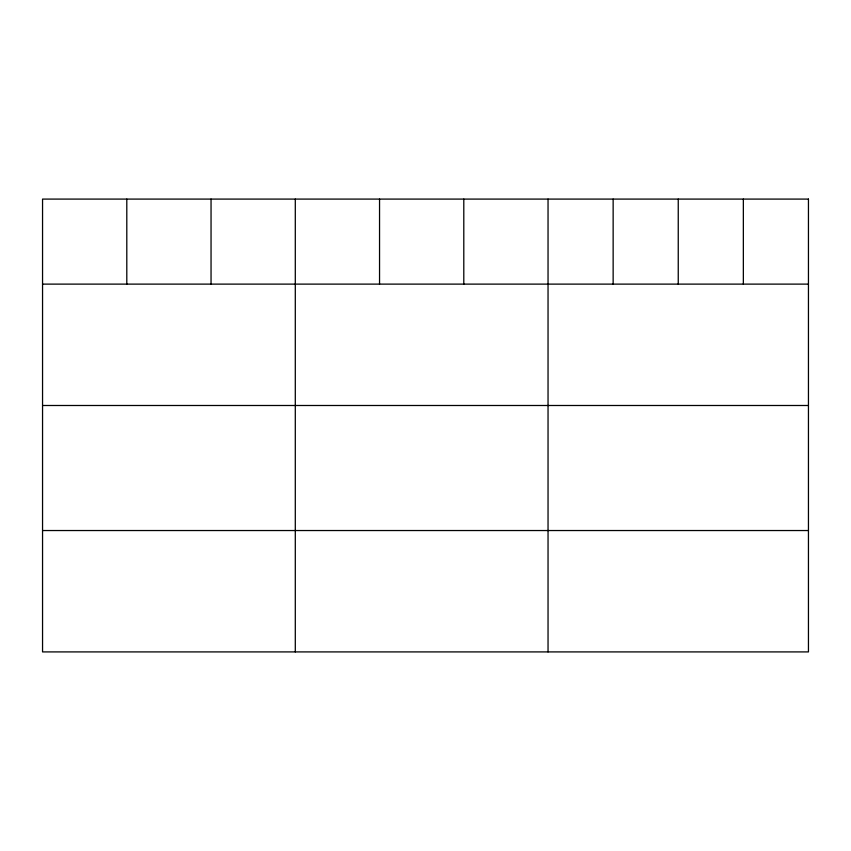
<?xml version="1.0" encoding="UTF-8"?>
<svg xmlns="http://www.w3.org/2000/svg" width="851" height="851" viewBox="0 0 851 851"><rect width="100%" height="100%" fill="white"/><g stroke="black" fill="none" stroke-linecap="round" stroke-linejoin="round"><path stroke-width="1.28" d="M42.55 284.117L808.45 284.117M42.55 405.491L808.45 405.491M42.55 530.535L808.45 530.535M743.348 199.091L743.348 284.117M678.247 199.091L678.247 284.117M613.145 199.091L613.145 284.117M548.044 199.091L548.044 651.909M463.795 199.091L463.795 284.117M379.546 199.091L379.546 284.117M295.297 199.091L295.297 651.909M211.048 199.091L211.048 284.117M126.799 199.091L126.799 284.117M808.45 199.091L42.55 199.091L42.55 651.909L808.45 651.909L808.45 199.091"/></g></svg>
